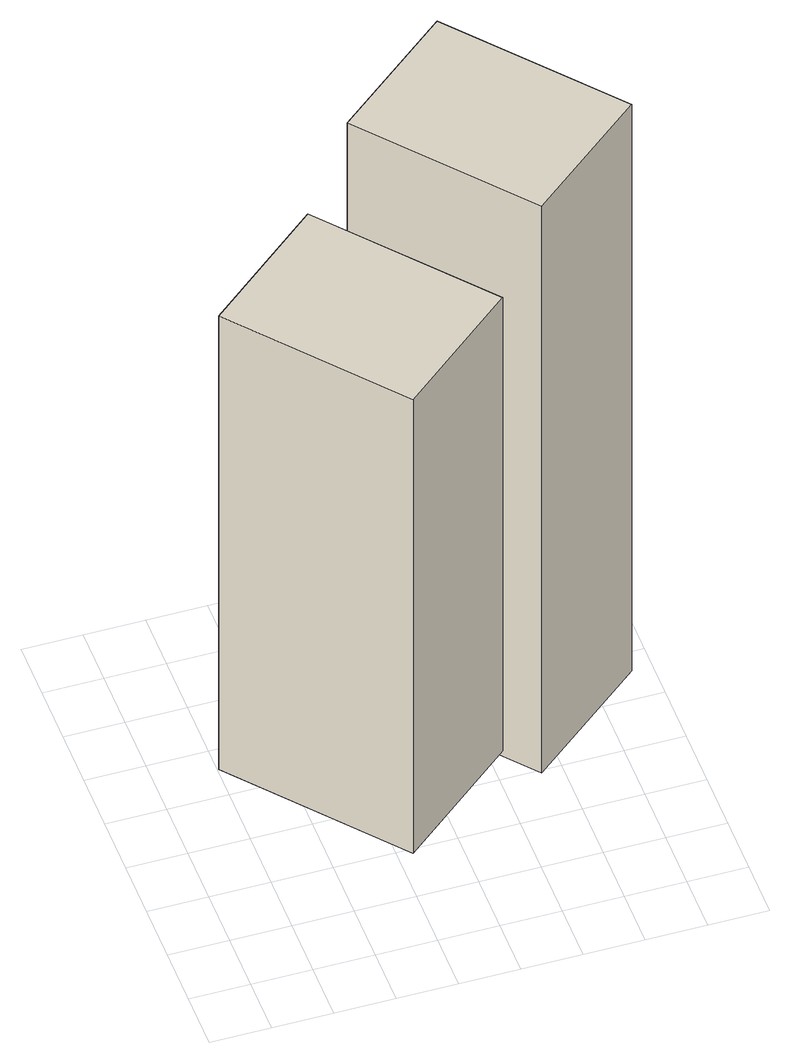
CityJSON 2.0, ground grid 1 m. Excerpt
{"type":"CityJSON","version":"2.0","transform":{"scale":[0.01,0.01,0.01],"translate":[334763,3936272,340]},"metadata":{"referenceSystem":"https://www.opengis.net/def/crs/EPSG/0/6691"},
"CityObjects":{
"building1":{"type":"Building","attributes":{"measuredHeight":10.5,"BuildingIDAttribute.prefecture":"14","BuildingIDAttribute.city":"14151","BuildingDetailAttribute.surveyYear":2015},"geometry":[{"type":"Solid","lod":"1","boundaries":[[[[0,1,2,3]],[[2,4,5,3]],[[1,6,4,2]],[[0,7,6,1]],[[3,5,7,0]],[[4,6,7,5]]]]}]},
"building2":{"type":"Building","attributes":{"measuredHeight":13.8,"BuildingIDAttribute.prefecture":"14","BuildingIDAttribute.city":"14151","BuildingDetailAttribute.surveyYear":2015},"geometry":[{"type":"Solid","lod":"1","boundaries":[[[[8,9,10,11]],[[10,12,13,11]],[[9,14,12,10]],[[8,15,14,9]],[[11,13,15,8]],[[12,14,15,13]]]]}]}
},
"vertices":[
[473,204,253],[273,37,253],[51,304,253],[250,471,253],[51,304,1221],[250,471,1221],[273,37,1221],[473,204,1221],
[766,460,94],[566,293,94],[343,560,94],[543,726,94],[343,560,1303],[543,726,1303],[566,293,1303],[766,460,1303]
]}
